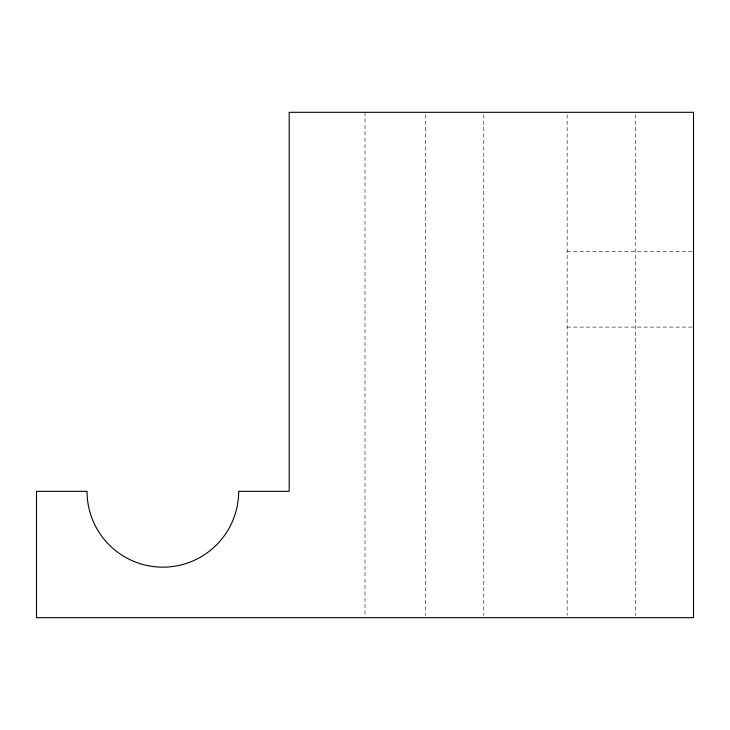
<?xml version="1.0" encoding="UTF-8"?>
<svg xmlns="http://www.w3.org/2000/svg" width="730" height="730" viewBox="0 0 730 730"><rect width="100%" height="100%" fill="white"/><g stroke="black" fill="none" stroke-linecap="round" stroke-linejoin="round"><path stroke-width="0.55" stroke-dasharray="3.65 2.74" d="M567.155 251.284L692.359 251.284M567.155 327.095L692.359 327.095M635.383 114.583L635.383 615.417M567.155 114.583L567.155 615.417M483.762 114.583L483.762 615.417M425.645 114.583L425.645 615.417M365 112.31L365 615.417"/><path stroke-width="1.09" d="M693.5 112.31L289.19 112.31L289.19 491.345L238.655 491.345A75.81 75.81 0 0 1 162.845 567.155A75.81 75.81 0 0 1 87.034 491.345L36.5 491.345L36.5 617.689L693.5 617.689L693.5 112.31"/></g></svg>
